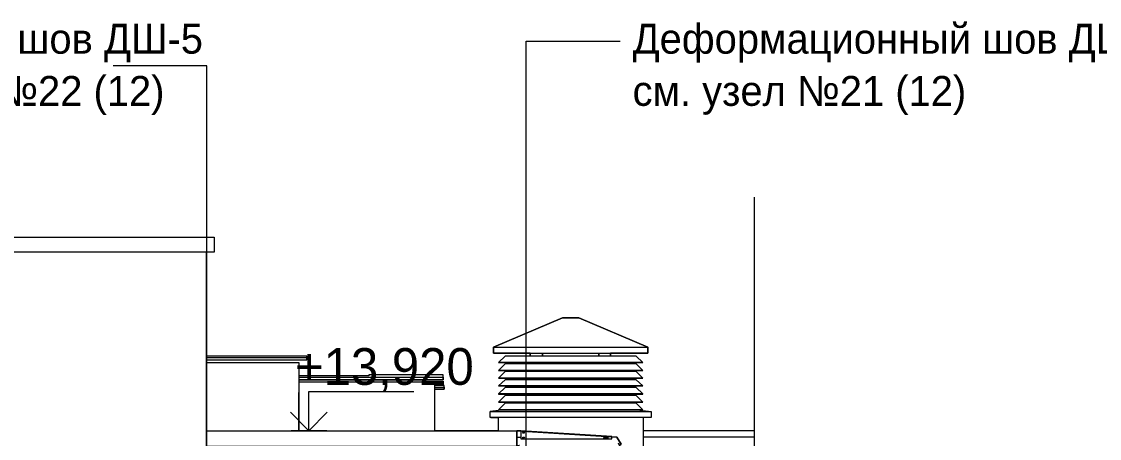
# Model space of a CAD drawing. Header units: millimetres. Extents: x 2294 to 908349, y -83289 to 219220.
# Drawn here: x 378538 to 387036, y -46418 to -43135 of the extents above; entities that cross this region are included whole.
import ezdxf

# ---------------------------------------------------------------- set-up
doc = ezdxf.new("R2010")
doc.units = ezdxf.units.MM
doc.layers.add('PDF _Геометрия', color=7, linetype='Continuous')
doc.layers.add('PDF _Текст', color=7, linetype='Continuous')

msp = doc.modelspace()

# ---------------------------------------------------------------- linework, layer by layer
at = {"layer": 'PDF _Геометрия', "lineweight": 9}
for points in [[(382517.7, -46708.5), (382517.7, -43289.9), (383256.5, -43289.9)], [(379999.7, -46708.5), (379999.7, -43482.3), (379260.9, -43482.3)], [(384314.4, -44518.3), (384314.4, -53091), (384467.4, -53169.7), (384157, -53322.7), (384314.4, -53401.4), (384314.4, -61506.3)], [(379995.3, -57427.6), (380178.9, -57427.6), (381311.1, -57427.6), (382430.3, -57427.6), (382452.1, -57427.6), (382452.1, -57379.5), (382430.3, -57379.5), (381311.1, -57379.5), (380178.9, -57379.5), (379995.3, -57379.5), (380178.9, -57379.5), (381311.1, -57379.5), (382430.3, -57379.5), (382452.1, -57379.5), (382452.1, -57327), (382430.3, -57327), (381311.1, -57327), (380178.9, -57327), (379995.3, -57327), (379973.4, -57327), (379995.3, -57327), (379995.3, -44951.1)], [(382259.8, -45698.7), (382801.8, -45467), (382933, -45467), (383475.1, -45698.7), (383475.1, -45746.7), (383444.5, -45746.7), (383182.2, -45746.7)], [(383475.1, -45698.7), (382933, -45467)], [(382548.3, -45746.7), (382548.3, -45768.6), (382548.3, -45746.7), (382290.4, -45746.7), (382259.8, -45746.7), (382259.8, -45698.7), (382259.8, -45746.7), (383475.1, -45746.7), (383475.1, -45698.7), (383475.1, -45746.7), (383444.5, -45746.7)], [(379995.3, -45781.7), (379995.3, -45799.2), (380786.5, -45799.2), (380786.5, -45781.7)], [(379995.3, -45799.2), (380786.5, -45799.2), (380786.5, -45790.5)], [(383435.7, -45821.1), (383383.3, -45768.6), (382351.6, -45768.6)], [(382644.5, -45746.7), (383090.4, -45746.7)], [(379995.3, -45821.1), (380616, -45821.1), (380725.3, -45821.1), (380725.3, -46358.8), (380725.3, -46057.1)], [(382299.1, -45821.1), (383435.7, -45821.1), (382299.1, -45821.1)], [(383435.7, -45882.3), (383383.3, -45829.8), (382351.6, -45829.8), (382299.1, -45882.3)], [(382299.1, -45882.3), (383435.7, -45882.3), (382299.1, -45882.3)], [(380725.3, -45934.7), (381861.9, -45934.7), (381861.9, -45917.2), (381276.2, -45917.2), (381276.2, -45926), (380725.3, -45926)], [(381861.9, -45934.7), (381861.9, -45956.6), (380725.3, -45956.6), (381861.9, -45956.6), (381861.9, -45939.1)], [(382237.9, -46253.8), (382294.7, -46253.8), (382294.7, -46358.8), (381796.4, -46358.8), (381796.4, -45974.1), (381691.5, -45974.1), (380725.3, -45974.1)], [(383435.7, -45943.5), (383383.3, -45891), (382351.6, -45891), (382299.1, -45943.5)], [(382299.1, -45943.5), (383435.7, -45943.5), (382299.1, -45943.5)], [(383435.7, -46004.7), (383383.3, -45956.6), (382351.6, -45956.6), (382299.1, -46004.7)], [(380943.9, -46358.8), (380664.1, -46358.8), (380804, -46358.8), (380804, -46048.4), (381630.3, -46048.4)], [(381796.4, -46013.4), (381870.7, -46013.4), (381870.7, -46000.3), (381796.4, -46000.3)], [(381870.7, -46013.4), (381870.7, -46030.9), (381796.4, -46030.9), (381870.7, -46030.9), (381870.7, -46022.1)], [(382299.1, -46004.7), (383435.7, -46004.7), (382299.1, -46004.7)], [(383435.7, -46065.9), (383383.3, -46017.8), (382351.6, -46017.8), (382299.1, -46065.9)], [(383435.7, -46131.4), (383383.3, -46079), (382351.6, -46079), (382299.1, -46131.4)], [(382299.1, -46131.4), (383435.7, -46131.4), (382299.1, -46131.4)], [(383435.7, -46192.6), (383383.3, -46140.2), (382351.6, -46140.2), (382299.1, -46192.6)], [(383392, -46192.6), (383501.3, -46205.8), (383501.3, -46253.8), (382233.5, -46253.8), (382233.5, -46205.8)], [(382342.8, -46192.6), (382233.5, -46205.8), (383501.3, -46205.8)], [(382299.1, -46192.6), (383435.7, -46192.6), (382299.1, -46192.6)], [(383496.9, -46253.8), (383440.1, -46253.8), (383440.1, -46616.7)], [(382443.4, -46472.4), (382460.9, -46472.4), (382443.4, -46476.8), (382443.4, -46358.8), (382443.4, -46481.2), (379995.3, -46481.2), (379995.3, -46358.8), (382443.4, -46358.8), (382474, -46358.8), (383094.7, -46398.1)], [(380646.6, -46358.8), (380957, -46358.8)], [(382474, -46358.8), (382443.4, -46358.8)], [(384314.4, -46358.8), (383440.1, -46358.8)], [(382443.4, -46406.8), (382474, -46406.8)], [(382495.8, -46406.8), (382500.2, -46406.8)], [(384314.4, -46406.8), (383440.1, -46406.8)]]:
    msp.add_lwpolyline(points, dxfattribs=at)
for points in [[(380056.5, -44833.1), (380056.5, -44951.1), (347982.2, -44951.1), (347982.2, -44833.1)], [(382259.8, -45698.7), (383475.1, -45698.7), (382933, -45467), (382801.8, -45467)], [(379995.3, -45781.7), (380786.5, -45781.7), (380786.5, -45768.6), (379995.3, -45768.6)], [(382299.1, -45821.1), (382351.6, -45768.6)], [(382644.5, -45768.6), (382644.5, -45746.7)], [(383090.4, -45746.7), (383090.4, -45768.6)], [(383182.2, -45768.6), (383182.2, -45746.7)], [(382548.3, -45821.1), (382548.3, -45829.8)], [(382548.3, -45882.3), (382548.3, -45891)], [(382644.5, -45829.8), (382644.5, -45821.1)], [(382644.5, -45891), (382644.5, -45882.3)], [(383090.4, -45821.1), (383090.4, -45829.8)], [(383090.4, -45882.3), (383090.4, -45891)], [(383182.2, -45829.8), (383182.2, -45821.1)], [(383182.2, -45891), (383182.2, -45882.3)], [(382548.3, -45943.5), (382548.3, -45956.6)], [(382644.5, -45956.6), (382644.5, -45943.5)], [(383090.4, -45943.5), (383090.4, -45956.6)], [(383182.2, -45956.6), (383182.2, -45943.5)], [(382548.3, -46004.7), (382548.3, -46017.8)], [(382644.5, -46017.8), (382644.5, -46004.7)], [(383090.4, -46004.7), (383090.4, -46017.8)], [(383182.2, -46017.8), (383182.2, -46004.7)], [(382299.1, -46065.9), (382299.1, -46070.2), (383435.7, -46070.2), (383435.7, -46065.9)], [(382548.3, -46070.2), (382548.3, -46079)], [(382548.3, -46131.4), (382548.3, -46140.2)], [(382644.5, -46079), (382644.5, -46070.2)], [(382644.5, -46140.2), (382644.5, -46131.4)], [(383090.4, -46070.2), (383090.4, -46079)], [(383090.4, -46131.4), (383090.4, -46140.2)], [(383182.2, -46079), (383182.2, -46070.2)], [(383182.2, -46140.2), (383182.2, -46131.4)], [(383190.9, -46402.5), (382474, -46358.8), (382474, -46420), (383190.9, -46420)], [(382504.6, -46371.9), (382500.2, -46376.2), (382495.8, -46376.2), (382491.5, -46376.2), (382491.5, -46371.9), (382495.8, -46367.5), (382500.2, -46367.5), (382500.2, -46371.9)], [(382504.6, -46411.2), (382500.2, -46415.6), (382495.8, -46415.6), (382491.5, -46415.6), (382491.5, -46411.2), (382491.5, -46406.8), (382495.8, -46406.8), (382500.2, -46406.8)], [(383142.8, -46411.2), (383142.8, -46415.6), (383138.4, -46415.6), (383134.1, -46415.6), (383129.7, -46415.6), (383129.7, -46411.2), (383134.1, -46411.2), (383134.1, -46406.8), (383138.4, -46406.8)], [(383160.3, -46411.2), (383160.3, -46415.6), (383155.9, -46415.6), (383151.6, -46415.6), (383151.6, -46411.2), (383151.6, -46406.8), (383155.9, -46406.8), (383160.3, -46406.8)]]:
    msp.add_lwpolyline(points, close=True, dxfattribs=at)
at = {"layer": 'PDF _Геометрия', "lineweight": 18}
msp.add_lwpolyline([(380659.8, -46210.1), (380804, -46358.8), (380948.3, -46210.1)], dxfattribs=at)
at = {"layer": 'PDF _Геометрия', "lineweight": 20}
msp.add_lwpolyline([(383252.1, -46472.4), (383265.2, -46463.7), (383230.2, -46406.8), (382443.4, -46358.8), (382443.4, -46481.2), (382465.2, -46472.4), (382460.9, -46472.4), (382443.4, -46476.8), (382443.4, -46358.8), (383230.2, -46406.8), (383265.2, -46463.7), (383252.1, -46472.4), (383243.4, -46454.9)], close=True, dxfattribs=at)
at = {"layer": 'PDF _Геометрия', "color": 250, "lineweight": 9, "true_color": 0x1d1d1d}
for points in [[(382443.4, -46380.6), (382443.4, -46376.2)], [(382465.2, -46358.8), (382465.2, -46358.8)], [(382574.5, -46367.5), (382574.5, -46367.5)], [(382631.3, -46371.9), (382631.3, -46367.5)], [(382740.6, -46376.2), (382740.6, -46376.2)], [(382797.5, -46380.6), (382797.5, -46380.6)], [(382906.8, -46385), (382906.8, -46385)], [(382963.6, -46389.4), (382963.6, -46389.4)], [(383072.9, -46398.1), (383072.9, -46398.1)], [(383129.7, -46402.5), (383129.7, -46398.1)], [(383234.6, -46411.2), (383234.6, -46411.2)]]:
    msp.add_lwpolyline(points, dxfattribs=at)

# ---------------------------------------------------------------- texts
at = {"layer": 'PDF _Текст', "attachment_point": 4, "style": ''}
for s, insert, char_height in [('Деформационный шов ДШ-5', (375749.3, -43305.2), 235.287), ('Деформационный шов ДШ-4', (383355.7, -43305.2), 235.287), ('см. узел №22 (12)', (377034.5, -43716.1), 235.287), ('см. узел №21 (12)', (383355.7, -43716.1), 235.287), ('+13,920', (380693.5, -45878), 289.45)]:
    msp.add_mtext(s, dxfattribs=dict(at, insert=insert, char_height=char_height))

doc.saveas('drawing.dxf')
